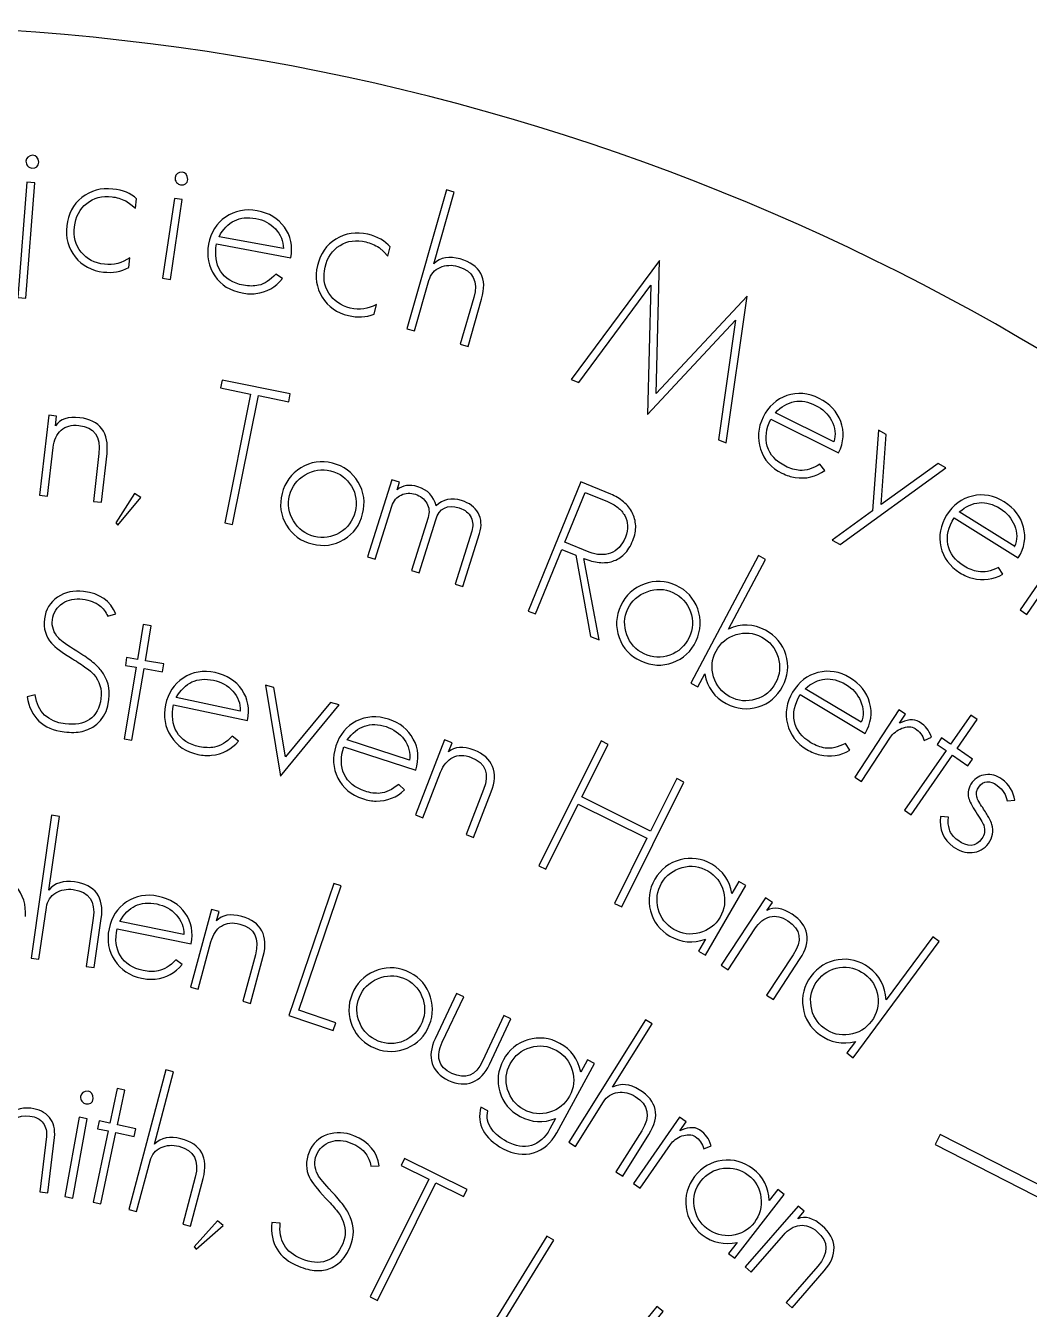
# Model space of a CAD drawing. Extents: x 17 to 567, y 64 to 412.
# Drawn here: x 190.6 to 261, y 321.9 to 412 of the extents above; entities that cross this region are included whole.
import ezdxf

# ---------------------------------------------------------------- set-up
doc = ezdxf.new("R2010")
doc.units = 0
doc.layers.add('Names', color=7, linetype='CONTINUOUS')

msp = doc.modelspace()

# ---------------------------------------------------------------- linework, layer by layer
at = {"layer": 'Names', "color": 7}
for points in [[(191.49386, 402.421177), (191.49393, 402.421087)], [(190.586944, 392.877802), (191.216224, 400.973166), (190.656715, 401.01671), (190.027422, 392.921357), (190.586944, 392.877802)], [(201.949242, 401.213642), (201.949372, 401.213571)], [(197.586778, 399.703211), (197.944605, 399.456089), (198.272408, 399.18504), (198.347285, 399.851962)], [(200.735463, 394.195345), (201.559716, 399.79009), (201.004099, 399.872073), (200.179847, 394.277331), (200.735463, 394.195345)], [(219.191834, 395.292639), (220.636581, 400.319728), (220.09722, 400.474696), (217.298431, 390.736198), (217.837794, 390.58123), (218.855262, 394.121524)], [(208.649203, 396.355423), (204.138536, 397.191408)], [(203.960696, 396.681672), (209.171077, 395.715549)], [(208.649203, 396.355423), (208.649203, 396.355423)], [(215.358881, 396.424164), (215.684456, 396.135849), (215.977323, 395.827374), (216.131831, 396.480439)], [(197.804402, 395.021173), (197.882482, 395.715089)], [(239.710553, 382.723325), (241.180592, 393.013681), (234.785337, 386.195062), (235.018964, 395.527519), (228.841627, 387.183949), (229.360817, 386.970792), (234.423746, 393.788784), (234.182291, 384.72557), (240.372338, 391.332545), (239.178219, 382.941737), (239.710553, 382.723325)], [(197.804433, 395.021173), (197.804402, 395.021173)], [(208.579283, 394.251465), (208.123717, 394.572614)], [(221.999954, 392.918205), (221.058212, 389.641368), (221.597993, 389.486219)], [(221.597993, 389.486219), (222.55495, 392.816069)], [(215.012518, 391.749932), (215.012648, 391.749892)], [(215.012648, 391.749892), (215.173312, 392.429405)], [(209.023757, 385.612265), (209.134899, 386.162378), (204.343135, 387.129314), (204.232222, 386.579195), (206.352837, 386.151267), (204.529978, 377.117884), (205.080119, 377.00697), (206.902959, 386.040353), (209.023757, 385.612265)], [(192.665525, 383.925945), (192.742405, 384.6061), (192.184754, 384.669061), (191.549878, 379.049675), (192.107524, 378.986711), (192.493389, 382.402026)], [(247.265407, 382.799215), (243.155811, 384.837853)], [(242.845254, 384.395864), (247.592221, 382.04094)], [(255.121684, 380.976491), (254.583686, 381.2773), (250.58891, 378.396717), (250.926465, 383.322108), (250.400888, 383.615977), (249.974343, 377.971465), (247.145291, 375.913695), (247.694955, 375.606361), (255.121684, 380.976491)], [(247.265388, 382.799215), (247.265407, 382.799215)], [(195.711987, 381.98331), (195.33226, 378.622379), (195.890298, 378.559325)], [(195.890298, 378.559325), (196.276172, 381.974663)], [(246.622449, 380.794779), (246.272183, 381.228369)], [(216.618939, 379.432809), (216.787363, 379.968184), (216.252004, 380.136606), (214.555742, 374.741849), (215.091109, 374.573427), (216.261685, 378.296286)], [(231.606959, 379.130207), (229.515204, 379.984491), (225.818731, 370.933562), (226.325898, 370.726338), (228.174135, 375.251788), (229.150201, 374.853192), (230.179773, 369.15237), (230.787953, 368.904238)], [(198.6541, 378.901726), (198.209055, 379.173621), (196.887513, 377.109214), (197.046128, 376.961784), (198.6541, 378.901726)], [(230.097979, 375.073136), (228.386513, 375.772121), (229.810225, 379.258088), (231.38202, 378.616162)], [(213.677875, 377.885537), (213.677875, 377.885537)], [(214.20917, 377.7518), (214.20917, 377.7518)], [(218.795781, 377.499414), (217.625205, 373.776553), (218.160992, 373.608132), (219.331568, 377.33101)], [(255.701998, 377.471915), (260.194453, 374.661498)], [(259.9438, 375.448249), (256.054668, 377.881253)], [(221.865726, 376.534197), (220.695162, 372.811336), (221.230427, 372.643025)], [(221.230427, 372.643025), (222.401003, 376.365886)], [(232.635371, 376.107283), (232.635532, 376.107133)], [(263.563645, 374.718024), (263.997756, 375.350117), (263.535146, 375.667843), (260.333597, 371.006203), (260.796191, 370.688509), (262.904783, 373.758694)], [(230.787953, 368.904238), (229.733588, 374.615168)], [(239.879434, 369.670059), (242.476297, 374.554496), (241.980401, 374.818156), (237.223766, 365.871323), (237.719661, 365.607662), (238.208109, 366.526391)], [(259.942844, 375.448249), (259.9438, 375.448249)], [(259.106653, 373.516756), (258.800733, 373.982683)], [(196.327443, 370.562962), (196.886305, 370.727509)], [(200.167725, 366.674922), (200.261118, 367.228329), (198.964756, 367.446732), (199.376566, 369.890706), (198.823162, 369.984102), (198.411352, 367.540128), (197.6552, 367.667467), (197.561903, 367.114063), (198.318055, 366.986721), (197.471623, 361.963595), (198.025049, 361.870199), (198.871459, 366.893325), (200.167725, 366.674922)], [(237.10105, 369.071689), (237.101027, 369.07168)], [(237.597267, 368.839583), (237.597318, 368.839631)], [(212.570365, 364.346606), (211.962145, 364.509784), (208.797505, 360.694946), (207.981471, 365.578094), (207.399489, 365.734191), (208.448329, 359.342165), (212.570365, 364.346606)], [(243.178403, 365.899991), (243.178544, 365.899872)], [(243.662208, 365.642779), (243.662248, 365.6427)], [(191.247519, 365.045018), (190.666796, 364.924523)], [(196.410749, 364.728986), (196.410749, 364.728915)], [(205.623803, 363.914402), (201.136055, 364.865666)], [(244.89914, 365.066521), (249.445842, 362.34473)], [(249.179831, 363.126421), (245.24372, 365.482674)], [(200.945098, 364.360251), (206.129122, 363.261388)], [(205.623803, 363.914402), (205.623803, 363.914402)], [(251.876173, 363.063045), (252.295841, 363.70481), (251.826144, 364.011955), (248.731131, 359.278933), (249.200822, 358.971779), (251.239243, 362.089011)], [(249.179873, 363.126421), (249.179831, 363.126421)], [(256.669388, 360.072192), (256.989103, 360.533442), (255.90861, 361.282336), (257.320471, 363.319306), (256.859219, 363.639024), (255.44736, 361.602023), (254.817135, 362.038849), (254.497451, 361.577599), (255.127673, 361.140773), (252.225869, 356.954178), (252.687122, 356.634463), (255.588922, 360.821086), (256.669388, 360.072192)], [(205.500018, 361.813077), (205.052823, 362.145786)], [(253.603458, 361.851578), (254.110394, 362.076396)], [(212.889736, 361.41299), (217.927214, 359.768481)], [(217.494333, 360.471621), (213.133401, 361.895424)], [(220.233819, 361.058068), (220.481271, 361.696248), (219.958017, 361.899135), (217.913582, 356.626485), (218.436836, 356.423598), (219.679396, 359.6282)], [(232.384744, 350.178664), (236.7409, 358.931216), (236.238488, 359.181281), (234.402063, 355.491486), (229.584335, 357.889274), (231.420752, 361.579061), (230.930289, 361.823169), (226.574133, 353.070603), (227.064593, 352.826503), (229.33428, 357.38685), (234.152008, 354.989043), (231.882304, 350.428718), (232.384744, 350.178664)], [(248.380704, 361.178881), (248.065694, 361.63872)], [(217.494333, 360.471621), (217.494333, 360.471621)], [(217.14758, 358.395228), (216.738361, 358.773685)], [(222.685353, 358.403621), (221.462583, 355.250092), (221.986218, 355.047403)], [(221.986218, 355.047403), (223.228766, 358.251974)], [(259.409091, 357.616915), (259.950946, 357.660459)], [(192.202082, 351.35389), (192.949678, 356.530766), (192.394219, 356.610849), (190.945982, 346.58219), (191.501435, 346.502107), (192.027906, 350.147879)], [(255.303401, 356.471906), (254.746943, 356.524159)], [(258.100779, 354.635751), (258.100929, 354.635743)], [(212.149188, 341.506689), (212.330171, 342.03793), (209.725023, 342.925377), (212.696665, 351.648584), (212.178104, 351.825221), (209.025487, 342.570816), (212.149188, 341.506689)], [(238.247891, 346.794207), (241.092002, 351.682106), (240.606577, 351.964574), (240.110803, 351.112526)], [(242.568702, 349.926916), (242.945006, 350.498687), (242.476206, 350.807215), (239.367342, 346.08328), (239.836119, 345.774755), (241.725619, 348.645847)], [(195.30704, 349.38344), (194.819733, 346.008974), (195.375601, 345.928662)], [(203.961898, 349.19865), (204.13923, 349.859775), (203.597185, 350.005145), (202.132009, 344.543118), (202.674053, 344.397739), (203.564552, 347.717429)], [(239.275691, 349.459598), (239.275691, 349.459598)], [(195.375601, 345.928662), (195.870788, 349.357744)], [(196.97969, 348.649301), (202.170219, 347.58144)], [(201.660929, 348.231373), (197.167472, 349.155317)], [(201.660929, 348.231373), (201.660929, 348.231373)], [(238.251515, 347.917121), (237.762474, 347.076646), (238.247891, 346.794207)], [(248.617207, 339.59907), (254.649786, 347.740303), (254.198874, 348.074412), (250.921859, 343.651927)], [(206.684787, 346.823755), (205.808473, 343.55694), (206.350878, 343.411412)], [(206.350878, 343.411412), (207.241388, 346.731102)], [(244.406397, 346.81607), (242.546999, 343.990716), (243.016145, 343.681959)], [(201.549945, 346.129156), (201.100727, 346.459135)], [(243.016145, 343.681959), (244.905617, 346.553051)], [(219.796972, 340.679924), (221.300667, 343.87665), (220.792842, 344.115531), (219.289147, 340.9188)], [(223.105339, 339.123734), (224.609067, 342.320488), (224.113702, 342.553496), (222.609994, 339.356742)], [(231.742999, 337.532331), (234.518042, 341.966067), (234.042325, 342.263823), (228.666489, 333.674751), (229.142186, 333.376998), (231.096501, 336.499446)], [(218.374753, 342.086627), (218.373952, 342.08659)], [(218.88262, 341.883373), (218.88242, 341.882561)], [(249.900336, 342.158935), (249.900336, 342.158935)], [(248.769609, 340.747364), (248.166295, 339.933173), (248.617207, 339.59907)], [(199.60772, 333.542479), (200.949752, 338.597948), (200.407329, 338.741955), (197.807546, 328.948429), (198.34998, 328.804422), (199.295091, 332.364695)], [(223.1053, 339.123785), (223.105339, 339.123734)], [(227.830377, 334.328321), (230.475883, 339.18661), (229.982641, 339.455193), (229.511211, 338.589459)], [(198.187733, 334.072628), (198.30367, 334.621742), (197.017327, 334.893099), (197.528869, 337.318152), (196.97976, 337.434081), (196.468207, 335.009027), (195.717922, 335.167407), (195.601994, 334.618276), (196.352279, 334.460113), (195.300905, 329.475886), (195.850016, 329.359946), (196.901412, 334.344185), (198.187733, 334.072628)], [(228.723156, 336.913409), (228.723275, 336.913499)], [(195.314398, 336.727427), (195.31444, 336.727498)], [(222.994426, 335.870045), (222.501553, 336.13843)], [(193.868003, 329.75346), (194.877704, 335.317739), (194.32509, 335.417922), (193.31539, 329.853651), (193.868003, 329.75346)], [(227.743216, 335.342526), (227.343727, 334.608918)], [(236.455359, 334.473039), (236.891917, 335.103462), (236.430524, 335.422968), (233.210978, 330.773749), (233.672369, 330.454246), (235.792806, 333.516261)], [(192.031837, 334.073621), (191.572459, 330.198202), (192.129667, 330.132004)], [(227.830377, 334.328211), (227.830377, 334.328321)], [(233.787405, 334.475551), (231.978539, 331.585502), (232.454594, 331.287605)], [(232.454594, 331.287605), (234.292752, 334.224413)], [(264.670656, 329.132274), (254.726234, 334.216635), (254.36296, 333.500747), (264.27235, 328.434302)], [(192.129667, 330.132004), (192.589065, 334.007454)], [(238.149869, 333.216154), (238.662583, 333.427459)], [(221.280268, 329.8631), (221.529893, 330.365746), (217.151732, 332.540034), (216.902109, 332.037391), (218.839666, 331.075157), (214.74071, 322.821483), (215.243356, 322.571858), (219.342321, 330.825534), (221.280268, 329.8631)], [(214.780853, 331.993596), (215.363287, 332.004997)], [(202.463637, 331.225694), (201.588855, 327.930358), (202.131687, 327.786272)], [(202.131687, 327.786272), (203.020617, 331.134932)], [(240.322247, 325.533772), (243.770929, 330.015636), (243.325833, 330.358126), (242.724661, 329.57687)], [(244.723531, 328.309216), (245.17273, 328.825691), (244.749269, 329.193968), (241.03812, 324.926872), (241.461572, 324.558576), (243.717115, 327.152014)], [(204.428635, 327.82635), (204.033219, 328.166439), (202.39622, 326.342028), (202.529045, 326.170863), (204.428635, 327.82635)], [(208.43389, 327.996375), (207.841887, 328.032011)], [(241.684037, 328.044954), (241.684037, 328.044954)], [(223.507263, 320.1251), (227.61115, 326.796129), (227.132783, 327.090419), (223.043338, 320.442864)], [(213.334414, 326.339891), (213.332672, 326.340998)], [(240.470131, 326.646927), (239.877132, 325.876262), (240.322247, 325.533772)], [(246.129847, 324.981057), (243.910223, 322.428922), (244.334055, 322.060356)], [(244.334055, 322.060356), (246.589587, 324.653793)], [(231.982035, 317.741166), (235.285974, 321.796146), (234.8509, 322.150638), (228.450459, 314.295288), (228.885533, 313.940807), (231.212328, 316.796502)]]:
    msp.add_lwpolyline(points, dxfattribs=at)
for points in [[(292.236596, 365.707947), (263.056395, 394.333259), (223.082028, 411.993218), (178.98388, 411.993218)], [(191.078183, 402.906921), (190.773674, 402.875389), (190.61189, 402.736899), (190.592758, 402.491126)], [(191.49393, 402.421087), (191.44418, 402.727267), (191.305648, 402.889204), (191.078183, 402.906921)], [(190.592758, 402.491126), (190.591629, 402.353966), (190.628397, 402.241343), (190.703903, 402.153052)], [(190.703903, 402.153052), (190.806606, 402.062659), (190.908161, 402.013609), (191.008054, 402.005851)], [(191.008054, 402.005851), (191.308592, 401.982511), (191.470506, 402.120868), (191.49386, 402.421177)], [(201.567954, 401.726806), (201.262022, 401.715405), (201.091086, 401.589195), (201.055151, 401.345318)], [(201.949372, 401.213571), (201.920845, 401.522458), (201.793723, 401.693532), (201.567954, 401.726806)], [(201.055151, 401.345318), (201.043749, 401.208615), (201.073382, 401.093661), (201.142738, 401.000395)], [(201.142738, 401.000395), (201.239038, 400.903194), (201.336958, 400.847258), (201.436089, 400.832656)], [(201.436089, 400.832656), (201.734285, 400.788609), (201.905351, 400.915739), (201.949242, 401.213642)], [(194.51274, 399.938471), (193.897123, 399.447238), (193.542432, 398.78429), (193.448635, 397.949632)], [(196.687742, 400.534649), (195.853329, 400.628445), (195.128329, 400.429662), (194.51274, 399.938471)], [(194.852307, 399.52816), (195.336722, 399.914697), (195.928147, 400.068714), (196.62663, 399.990234)], [(196.62663, 399.990234), (196.935316, 399.955599), (197.255339, 399.859921), (197.586778, 399.703211)], [(198.347285, 399.851962), (197.957649, 400.226536), (197.404474, 400.454089), (196.687742, 400.534649)], [(193.993112, 397.888449), (194.07159, 398.586901), (194.358014, 399.133489), (194.852307, 399.52816)], [(206.814708, 399.00737), (205.98007, 399.162098), (205.238231, 399.016372), (204.589177, 398.570295)], [(208.719064, 397.86056), (208.27536, 398.472045), (207.640583, 398.854303), (206.814708, 399.00737)], [(204.589177, 398.570295), (203.950838, 398.131566), (203.55431, 397.494746), (203.399573, 396.659845)], [(204.138536, 397.191408), (204.707278, 398.255854), (205.566044, 398.681637), (206.714889, 398.468709)], [(206.714889, 398.468709), (207.262448, 398.367157), (207.718852, 398.12483), (208.084146, 397.741498)], [(193.448635, 397.949632), (193.354839, 397.115228), (193.553613, 396.390227), (194.044801, 395.77461)], [(194.468696, 396.112805), (194.074172, 396.607239), (193.915662, 397.199096), (193.993112, 397.888449)], [(208.084146, 397.741498), (208.465835, 397.345775), (208.654179, 396.883743), (208.649203, 396.355423)], [(209.171077, 395.715549), (209.322379, 396.532385), (209.171642, 397.247384), (208.719064, 397.86056)], [(214.566302, 397.357586), (213.749221, 397.550894), (213.005568, 397.440672), (212.335435, 397.027039)], [(216.131831, 396.480439), (215.790032, 396.899127), (215.268192, 397.191495), (214.566302, 397.357586)], [(203.399573, 396.659845), (203.246668, 395.834241), (203.392574, 395.096918), (203.839163, 394.447866)], [(204.234466, 394.778786), (203.912247, 395.293534), (203.820974, 395.92784), (203.960696, 396.681672)], [(212.335435, 397.027039), (211.665281, 396.613326), (211.233492, 395.997808), (211.040102, 395.180442)], [(211.57324, 395.054314), (211.735043, 395.738274), (212.085061, 396.246494), (212.6232, 396.578912)], [(212.6232, 396.578912), (213.15054, 396.904461), (213.756206, 396.986308), (214.440197, 396.824471)], [(214.440197, 396.824471), (214.742463, 396.753001), (215.048685, 396.619532), (215.358881, 396.424164)], [(194.044801, 395.77461), (194.536015, 395.159013), (195.198831, 394.804338), (196.033235, 394.710576)], [(196.094497, 395.25498), (195.405163, 395.332356), (194.863218, 395.618391), (194.468696, 396.112805)], [(197.882482, 395.715089), (197.343821, 395.334922), (196.747833, 395.181565), (196.094497, 395.25498)], [(221.041505, 395.630214), (220.286972, 395.847022), (219.670424, 395.734509), (219.191834, 395.292639)], [(222.55495, 392.816069), (222.976011, 394.281175), (222.471463, 395.219222), (221.041505, 395.630214)], [(196.033235, 394.710576), (196.668322, 394.6391), (197.258714, 394.742707), (197.804433, 395.021173)], [(203.839163, 394.447866), (204.276229, 393.800505), (204.912059, 393.399464), (205.746697, 393.244778)], [(205.846522, 393.783882), (205.110501, 393.920351), (204.573161, 394.251931), (204.234466, 394.778786)], [(208.123717, 394.572614), (207.72707, 394.135556), (207.320797, 393.871989), (206.904903, 393.781907)], [(211.040102, 395.180442), (210.846797, 394.363338), (210.957019, 393.619708), (211.370649, 392.949554)], [(211.832032, 393.234395), (211.499772, 393.772616), (211.413505, 394.379267), (211.57324, 395.054314)], [(218.855262, 394.121524), (218.981229, 394.560081), (219.244528, 394.864299), (219.644959, 395.034155)], [(219.644959, 395.034155), (220.036257, 395.206691), (220.451341, 395.229743), (220.89018, 395.103725)], [(220.89018, 395.103725), (221.960353, 394.796162), (222.33027, 394.067637), (221.999954, 392.918205)], [(206.904903, 393.781907), (206.576495, 393.713036), (206.223718, 393.713434), (205.846522, 393.783882)], [(206.714228, 393.204838), (207.484452, 393.303435), (208.10614, 393.652352), (208.579283, 394.251465)], [(205.746697, 393.244778), (206.096757, 393.179912), (206.419275, 393.166498), (206.714228, 393.204838)], [(211.370649, 392.949554), (211.784345, 392.27942), (212.39973, 391.847651), (213.216837, 391.654332)], [(213.342993, 392.187447), (212.667946, 392.347202), (212.164301, 392.696147), (211.832032, 393.234395)], [(213.216837, 391.654332), (213.838731, 391.507133), (214.43729, 391.539087), (215.012518, 391.749932)], [(215.173312, 392.429405), (214.592891, 392.116725), (213.982777, 392.036043), (213.342993, 392.187447)], [(246.226925, 385.852029), (245.466489, 386.229245), (244.713102, 386.292141), (243.966738, 386.040763)], [(243.966738, 386.040763), (243.2327, 385.793511), (242.677013, 385.289538), (242.299676, 384.52887)], [(243.155811, 384.837853), (243.994167, 385.705991), (244.936676, 385.880458), (245.983359, 385.361251)], [(247.744666, 384.227761), (247.48527, 384.937336), (246.979364, 385.478759), (246.226925, 385.852029)], [(194.369487, 384.491241), (193.544001, 384.584535), (192.976012, 384.396045), (192.665525, 383.925945)], [(195.907344, 383.711075), (195.580542, 384.152264), (195.067919, 384.412321), (194.369487, 384.491241)], [(242.299676, 384.52887), (241.926547, 383.776691), (241.865655, 383.027405), (242.117112, 382.281046)], [(245.983359, 385.361251), (246.482238, 385.113767), (246.854884, 384.755692), (247.101301, 384.287031)], [(192.493389, 382.402026), (192.553852, 382.937125), (192.742126, 383.342986), (193.058206, 383.619581)], [(193.058206, 383.619581), (193.365179, 383.897237), (193.781773, 384.006327), (194.30801, 383.946877)], [(194.30801, 383.946877), (195.378214, 383.825911), (195.8462, 383.171432), (195.711987, 381.98331)], [(196.276172, 381.974663), (196.357155, 382.691064), (196.234126, 383.269885), (195.907344, 383.711075)], [(242.58776, 382.490706), (242.41865, 383.074003), (242.504476, 383.709043), (242.845254, 384.395864)], [(247.101301, 384.287031), (247.360093, 383.801956), (247.414799, 383.30601), (247.265388, 382.799215)], [(247.592221, 382.04094), (247.961407, 382.78516), (248.012159, 383.514084), (247.744666, 384.227761)], [(242.117112, 382.281046), (242.360267, 381.538765), (242.862052, 380.979025), (243.622497, 380.601801)], [(243.865936, 381.09258), (243.195359, 381.42523), (242.769286, 381.891278), (242.58776, 382.490706)], [(209.87987, 380.973158), (209.193099, 380.562502), (208.750586, 379.963138), (208.552302, 379.175052)], [(212.09558, 381.305489), (211.298861, 381.505864), (210.560274, 381.395182), (209.87987, 380.973158)], [(210.181757, 380.487894), (210.749038, 380.834677), (211.342422, 380.930136), (211.961913, 380.774265)], [(213.893775, 379.977472), (213.483029, 380.664537), (212.883634, 381.107205), (212.09558, 381.305489)], [(244.883483, 380.801443), (244.548781, 380.82498), (244.209587, 380.922177), (243.865936, 381.09258)], [(246.272183, 381.228369), (245.771072, 380.916564), (245.308179, 380.774245), (244.883483, 380.801443)], [(209.083577, 379.041457), (209.239445, 379.661231), (209.60557, 380.143362), (210.181757, 380.487894)], [(211.961913, 380.774265), (212.608406, 380.611549), (213.096134, 380.248888), (213.42508, 379.686106)], [(243.622497, 380.601801), (243.941422, 380.44365), (244.247997, 380.342524), (244.542166, 380.29859)], [(244.542166, 380.29859), (245.30998, 380.182662), (246.003417, 380.34814), (246.622449, 380.794779)], [(208.552302, 379.175052), (208.35193, 378.37835), (208.456908, 377.636461), (208.867496, 376.949439)], [(213.42508, 379.686106), (213.756206, 379.131971), (213.840464, 378.531778), (213.677875, 377.885537)], [(214.20917, 377.7518), (214.409542, 378.548513), (214.304567, 379.290402), (213.893775, 379.977472)], [(218.07923, 379.648246), (217.495636, 379.831724), (217.008868, 379.759842), (216.618939, 379.432809)], [(216.906904, 379.069394), (217.221796, 379.219099), (217.557818, 379.237819), (217.915002, 379.125551)], [(217.915002, 379.125551), (218.263148, 379.016012), (218.526606, 378.804015), (218.70539, 378.489374)], [(219.353392, 378.314562), (219.200487, 378.98466), (218.775791, 379.429222), (218.07923, 379.648246)], [(232.510942, 378.591067), (232.246393, 378.812433), (231.945056, 378.992107), (231.606959, 379.130207)], [(259.210542, 378.588403), (258.490906, 379.038584), (257.747347, 379.175304), (256.979883, 378.998534)], [(209.353164, 377.251098), (209.015336, 377.816277), (208.925465, 378.413066), (209.083577, 379.041457)], [(216.261685, 378.296286), (216.379445, 378.670738), (216.594495, 378.928441), (216.906904, 379.069394)], [(218.70539, 378.489374), (218.880659, 378.195092), (218.910781, 377.865087), (218.795781, 377.499414)], [(219.331568, 377.33101), (219.588932, 378.149536), (220.139895, 378.42602), (220.984476, 378.160469)], [(221.148743, 378.683114), (220.443425, 378.904937), (219.844961, 378.781911), (219.353392, 378.314562)], [(222.311313, 377.815117), (222.076272, 378.223983), (221.688756, 378.513298), (221.148743, 378.683114)], [(231.38202, 378.616162), (231.652558, 378.5057), (231.89147, 378.366167), (232.098782, 378.197725)], [(232.098782, 378.197725), (232.306004, 378.029303), (232.469933, 377.83901), (232.590413, 377.627024)], [(233.120836, 377.839139), (232.978652, 378.119067), (232.775472, 378.36972), (232.510942, 378.591067)], [(256.979883, 378.998534), (256.225074, 378.824625), (255.622515, 378.377828), (255.172168, 377.657964)], [(256.054668, 377.881253), (256.974357, 378.662709), (257.929473, 378.743611), (258.919994, 378.123961)], [(260.56115, 376.82271), (260.372877, 377.554369), (259.922597, 378.142918), (259.210542, 378.588403)], [(213.677875, 377.885537), (213.517443, 377.248217), (213.154833, 376.760638), (212.589807, 376.422765)], [(212.894568, 375.95044), (213.570507, 376.354634), (214.008705, 376.955075), (214.20917, 377.7518)], [(220.984476, 378.160469), (221.393735, 378.031756), (221.668944, 377.811273), (221.810066, 377.498983)], [(221.810066, 377.498983), (221.951113, 377.186664), (221.969821, 376.865066), (221.865726, 376.534197)], [(222.401003, 376.365886), (222.573528, 376.914407), (222.543635, 377.397498), (222.311313, 377.815117)], [(232.590413, 377.627024), (232.710908, 377.415004), (232.777775, 377.180557), (232.79124, 376.923636)], [(233.359568, 376.920562), (233.341336, 377.252981), (233.262768, 377.559186), (233.120836, 377.839139)], [(255.172168, 377.657964), (254.726855, 376.946129), (254.592565, 376.206472), (254.769346, 375.439009)], [(255.258347, 375.601354), (255.147434, 376.198446), (255.295284, 376.821951), (255.701998, 377.471915)], [(258.919994, 378.123961), (259.392115, 377.828598), (259.727728, 377.435607), (259.926842, 376.944969)], [(208.867496, 376.949439), (209.271737, 376.273782), (209.872222, 375.835714), (210.668955, 375.635249)], [(210.80253, 376.166202), (210.174109, 376.324351), (209.690998, 376.685943), (209.353164, 377.251098)], [(212.589807, 376.422765), (212.035861, 376.091295), (211.440093, 376.005787), (210.80253, 376.166202)], [(232.79124, 376.923636), (232.804928, 376.666704), (232.7529, 376.394585), (232.635371, 376.107283)], [(233.162619, 375.876837), (233.310961, 376.240226), (233.376687, 376.588124), (233.359568, 376.920562)], [(259.926842, 376.944969), (260.136575, 376.436797), (260.142282, 375.93789), (259.942844, 375.448249)], [(260.194453, 374.661498), (260.635025, 375.365775), (260.757261, 376.086178), (260.56115, 376.82271)], [(210.668955, 375.635249), (211.465928, 375.434646), (212.207797, 375.539852), (212.894568, 375.95044)], [(232.635532, 376.107133), (232.400831, 375.532523), (232.054448, 375.161285), (231.596367, 374.993456)], [(232.559533, 374.925167), (232.799388, 375.162428), (233.000403, 375.47964), (233.162619, 375.876837)], [(256.392815, 374.084266), (255.758185, 374.481271), (255.38003, 374.986976), (255.258347, 375.601354)], [(229.733588, 374.615168), (230.09698, 374.466826), (230.448889, 374.374783), (230.789328, 374.339245)], [(231.596367, 374.993456), (231.138262, 374.825494), (230.63879, 374.85219), (230.097979, 375.073136)], [(231.749888, 374.427536), (232.049811, 374.522032), (232.3197, 374.687871), (232.559533, 374.925167)], [(254.769346, 375.439009), (254.938228, 374.676422), (255.382612, 374.070022), (256.102248, 373.619821)], [(230.789328, 374.339245), (231.129753, 374.303609), (231.449939, 374.332246), (231.749888, 374.427536)], [(257.376797, 373.694449), (257.046022, 373.750806), (256.718026, 373.880899), (256.392815, 374.084266)], [(258.800733, 373.982683), (258.27138, 373.721695), (257.796738, 373.625618), (257.376797, 373.694449)], [(233.957712, 372.823771), (233.205522, 372.550842), (232.657323, 372.046328), (232.31313, 371.310185)], [(236.196245, 372.729774), (235.452025, 373.077737), (234.705844, 373.109092), (233.957712, 372.823771)], [(256.102248, 373.619821), (256.404087, 373.431079), (256.699216, 373.300267), (256.987641, 373.2276)], [(256.987641, 373.2276), (257.740322, 373.036586), (258.446682, 373.133104), (259.106653, 373.516756)], [(192.810511, 371.900817), (192.279583, 371.553494), (191.972105, 371.044684), (191.888082, 370.37437)], [(194.628208, 372.307663), (193.939634, 372.393949), (193.333737, 372.258412), (192.810511, 371.900817)], [(196.886305, 370.727509), (196.521982, 371.63791), (195.769272, 372.164635), (194.628208, 372.307663)], [(232.80939, 371.078249), (233.080044, 371.657158), (233.530933, 372.061111), (234.162027, 372.290055)], [(234.162027, 372.290055), (234.784784, 372.522922), (235.385497, 372.504123), (235.964188, 372.233495)], [(235.964188, 372.233495), (236.568076, 371.951148), (236.978134, 371.502472), (237.194344, 370.887492)], [(237.70982, 371.084715), (237.436903, 371.837244), (236.932377, 372.38557), (236.196245, 372.729774)], [(192.444949, 370.304576), (192.509518, 370.820645), (192.752012, 371.213386), (193.172091, 371.48277)], [(193.172091, 371.48277), (193.562851, 371.73758), (194.025531, 371.831486), (194.560142, 371.764478)], [(194.560142, 371.764478), (195.067369, 371.700814), (195.467024, 371.549498), (195.759124, 371.310586)], [(195.759124, 371.310586), (195.994435, 371.133946), (196.183877, 370.884749), (196.327443, 370.562962)], [(232.31313, 371.310185), (231.965167, 370.565976), (231.927578, 369.81765), (232.200388, 369.065195)], [(232.734513, 369.269261), (232.509941, 369.888254), (232.535047, 370.49125), (232.80939, 371.078249)], [(237.597318, 368.839631), (237.94525, 369.583843), (237.982791, 370.332214), (237.70982, 371.084715)], [(191.888082, 370.37437), (191.804095, 369.704044), (191.972065, 369.135493), (192.391956, 368.668737)], [(192.891258, 369.020146), (192.535821, 369.414529), (192.387051, 369.842666), (192.444949, 370.304576)], [(237.194344, 370.887492), (237.414348, 370.280593), (237.383077, 369.675314), (237.10105, 369.071689)], [(233.951704, 367.929073), (233.364704, 368.203534), (232.958962, 368.650269), (232.734513, 369.269261)], [(238.995373, 368.123851), (239.304009, 368.704362), (239.773107, 369.0909), (240.402669, 369.283395)], [(242.456397, 369.587176), (241.61809, 370.032859), (240.759104, 370.060457), (239.879434, 369.670059)], [(240.402669, 369.283395), (241.01979, 369.472139), (241.618632, 369.412116), (242.199154, 369.10356)], [(243.88955, 367.879181), (243.659516, 368.632181), (243.181787, 369.201511), (242.456397, 369.587176)], [(192.391956, 368.668737), (192.64074, 368.380092), (193.128646, 368.015449), (193.855631, 367.574782)], [(194.158088, 368.116364), (193.517226, 368.509446), (193.094935, 368.810715), (192.891258, 369.020146)], [(232.200388, 369.065195), (232.469092, 368.325106), (232.975579, 367.781064), (233.719788, 367.433098)], [(237.101027, 369.07168), (236.822677, 368.476352), (236.374068, 368.066433), (235.755214, 367.841886)], [(235.964781, 367.320362), (236.705115, 367.588944), (237.249281, 368.095363), (237.597267, 368.839583)], [(242.199154, 369.10356), (242.771287, 368.79937), (243.153619, 368.332506), (243.346145, 367.70295)], [(193.855631, 367.574782), (194.240333, 367.342364), (194.554975, 367.137295), (194.799585, 366.959515)], [(195.187849, 367.414548), (194.903192, 367.638886), (194.55993, 367.872837), (194.158088, 368.116364)], [(195.86433, 366.756987), (195.697963, 366.971055), (195.472479, 367.190189), (195.187849, 367.414548)], [(233.719788, 367.433098), (234.464259, 367.085022), (235.212602, 367.04743), (235.964781, 367.320362)], [(235.755214, 367.841886), (235.148428, 367.621659), (234.547263, 367.650638), (233.951704, 367.929073)], [(238.82786, 366.321092), (238.635478, 366.950794), (238.691383, 367.551708), (238.995373, 368.123851)], [(243.346145, 367.70295), (243.53853, 367.073369), (243.482625, 366.472405), (243.178403, 365.899991)], [(243.662248, 365.6427), (244.04791, 366.36811), (244.12371, 367.1136), (243.88955, 367.879181)], [(194.799585, 366.959515), (195.044162, 366.781729), (195.222515, 366.626013), (195.33463, 366.492375)], [(195.33463, 366.492375), (195.761147, 366.006518), (195.934093, 365.441984), (195.85349, 364.798748)], [(196.410749, 364.728915), (196.507247, 365.498741), (196.32516, 366.174762), (195.86433, 366.756987)], [(203.857832, 366.612478), (203.027444, 366.788438), (202.282115, 366.66183), (201.621858, 366.23255)], [(205.732185, 365.417267), (205.3043, 366.039902), (204.67953, 366.43833), (203.857832, 366.612478)], [(238.208109, 366.526391), (238.3843, 365.574837), (238.887675, 364.878298), (239.718111, 364.436787)], [(246.146876, 366.617913), (245.395606, 366.42918), (244.801921, 365.970693), (244.365774, 365.242148)], [(248.385127, 366.25158), (247.656804, 366.687583), (246.910716, 366.809692), (246.146876, 366.617913)], [(201.621858, 366.23255), (200.972485, 365.81032), (200.559755, 365.183869), (200.383685, 364.353201)], [(201.136055, 364.865666), (201.73186, 365.915186), (202.601249, 366.31884), (203.744254, 366.076563)], [(203.744254, 366.076563), (204.289033, 365.961083), (204.73909, 365.707052), (205.094453, 365.314492)], [(239.975125, 364.920093), (239.402739, 365.224421), (239.020319, 365.69142), (238.82786, 366.321092)], [(243.178544, 365.899872), (242.870019, 365.319609), (242.40098, 364.933216), (241.771427, 364.740718)], [(241.953994, 364.209254), (242.707143, 364.43955), (243.276546, 364.917397), (243.662208, 365.642779)], [(245.24372, 365.482674), (246.147926, 366.282021), (247.101247, 366.381662), (248.103743, 365.781539)], [(248.103743, 365.781539), (248.581559, 365.495499), (248.924818, 365.109173), (249.133524, 364.622517)], [(249.770093, 364.512725), (249.567438, 365.240559), (249.105795, 365.820158), (248.385127, 366.25158)], [(190.666796, 364.924523), (190.91654, 363.467218), (191.784148, 362.645477), (193.26963, 362.459298)], [(193.339424, 363.016128), (192.116546, 363.169482), (191.419234, 363.845695), (191.247519, 365.045018)], [(194.5432, 362.493032), (195.633848, 362.751926), (196.25636, 363.497258), (196.410749, 364.728986)], [(195.85349, 364.798748), (195.768403, 364.119304), (195.499888, 363.628613), (195.048197, 363.326703)], [(205.094453, 365.314492), (205.465852, 364.90914), (205.642314, 364.442431), (205.623803, 363.914402)], [(206.129122, 363.261388), (206.301427, 364.074067), (206.16906, 364.792681), (205.732185, 365.417267)], [(241.771427, 364.740718), (241.154167, 364.551756), (240.555393, 364.611545), (239.975125, 364.920093)], [(244.365774, 365.242148), (243.934513, 364.521713), (243.814764, 363.779556), (244.006539, 363.015716)], [(244.492275, 363.187632), (244.36972, 363.78241), (244.505991, 364.408728), (244.89914, 365.066521)], [(200.383685, 364.353201), (200.209556, 363.531802), (200.337138, 362.790969), (200.766497, 362.130713)], [(201.170128, 362.45099), (200.861182, 362.973834), (200.786215, 363.610234), (200.945098, 364.360251)], [(239.718111, 364.436787), (240.443501, 364.051125), (241.188813, 363.975294), (241.953994, 364.209254)], [(249.133524, 364.622517), (249.353296, 364.118553), (249.368705, 363.619852), (249.179873, 363.126421)], [(249.445842, 362.34473), (249.872537, 363.057519), (249.980619, 363.780197), (249.770093, 364.512725)], [(195.048197, 363.326703), (194.606435, 363.032235), (194.036857, 362.928716), (193.339424, 363.016128)], [(213.762074, 363.202756), (213.071436, 362.852101), (212.594331, 362.273159), (212.3308, 361.465986)], [(213.133401, 361.895424), (213.83761, 362.875522), (214.745048, 363.184279), (215.855731, 362.82166)], [(216.025823, 363.342431), (215.218871, 363.60588), (214.464288, 363.559231), (213.762074, 363.202756)], [(217.762218, 361.954363), (217.40307, 362.61905), (216.824258, 363.081737), (216.025823, 363.342431)], [(244.006539, 363.015716), (244.190478, 362.25657), (244.646554, 361.659012), (245.374857, 361.223027)], [(245.656252, 361.693056), (245.013977, 362.077539), (244.625992, 362.575737), (244.492275, 363.187632)], [(252.58058, 363.289667), (252.325251, 363.249523), (252.090462, 363.173958), (251.876173, 363.063045)], [(253.250356, 363.162548), (253.059111, 363.287615), (252.835915, 363.330055), (252.58058, 363.289667)], [(253.782127, 362.700226), (253.66437, 362.853591), (253.487019, 363.007769), (253.250356, 363.162548)], [(193.26963, 362.459298), (193.749512, 362.399038), (194.174034, 362.410448), (194.5432, 362.493032)], [(200.766497, 362.130713), (201.186804, 361.47235), (201.812164, 361.055144), (202.64258, 360.879147)], [(202.756166, 361.415113), (202.023878, 361.570301), (201.495197, 361.915634), (201.170128, 362.45099)], [(205.052823, 362.145786), (204.645113, 361.719052), (204.232222, 361.465975), (203.814155, 361.386583)], [(215.855731, 362.82166), (216.385129, 362.648901), (216.805569, 362.348297), (217.117089, 361.920138)], [(251.239243, 362.089011), (251.319123, 362.211115), (251.4314, 362.328595), (251.575945, 362.44127)], [(251.575945, 362.44127), (251.720412, 362.554006), (251.87354, 362.642096), (252.035056, 362.7055)], [(252.035056, 362.7055), (252.196631, 362.768967), (252.360839, 362.8034), (252.527887, 362.808655)], [(252.527887, 362.808655), (252.694951, 362.813651), (252.8434, 362.77392), (252.973273, 362.689064)], [(252.973273, 362.689064), (253.126178, 362.589061), (253.25396, 362.467469), (253.356505, 362.324122)], [(253.356505, 362.324122), (253.458969, 362.180804), (253.541352, 362.023333), (253.603458, 361.851578)], [(254.110394, 362.076396), (254.009288, 362.338826), (253.89998, 362.546767), (253.782127, 362.700226)], [(203.814155, 361.386583), (203.48411, 361.32612), (203.131443, 361.335732), (202.756166, 361.415113)], [(203.608757, 360.814578), (204.381275, 360.89356), (205.0117, 361.226309), (205.500018, 361.813077)], [(212.3308, 361.465986), (212.070205, 360.667788), (212.118107, 359.917574), (212.474807, 359.215349)], [(212.910253, 359.490648), (212.658757, 360.043414), (212.651978, 360.684174), (212.889736, 361.41299)], [(217.117089, 361.920138), (217.443231, 361.477506), (217.568978, 360.994664), (217.494333, 360.471621)], [(217.927214, 359.768481), (218.185049, 360.558207), (218.130103, 361.286831), (217.762218, 361.954363)], [(222.025549, 361.171033), (221.250987, 361.471351), (220.65374, 361.433711), (220.233819, 361.058068)], [(223.314156, 360.025084), (223.110354, 360.534943), (222.680877, 360.916911), (222.025549, 361.171033)], [(245.374857, 361.223027), (245.680349, 361.04022), (245.977972, 360.915224), (246.267757, 360.848244)], [(246.647696, 361.322617), (246.315868, 361.372568), (245.985388, 361.496065), (245.656252, 361.693056)], [(246.267757, 360.848244), (247.024071, 360.672064), (247.728367, 360.782277), (248.380704, 361.178881)], [(248.065694, 361.63872), (247.541579, 361.367414), (247.068896, 361.262027), (246.647696, 361.322617)], [(202.64258, 360.879147), (202.990868, 360.805168), (203.312926, 360.783748), (203.608757, 360.814578)], [(219.679396, 359.6282), (219.874061, 360.130271), (220.159445, 360.474813), (220.535548, 360.661862)], [(220.535548, 360.661862), (220.903063, 360.852187), (221.333712, 360.851738), (221.827488, 360.659886)], [(221.827488, 360.659886), (222.831663, 360.270527), (223.117593, 359.518438), (222.685353, 358.403621)], [(214.376951, 358.291734), (213.665356, 358.524082), (213.176465, 358.923709), (212.910253, 359.490648)], [(223.228766, 358.251974), (223.489413, 358.924188), (223.517872, 359.515232), (223.314156, 360.025084)], [(257.904618, 359.454131), (257.506922, 359.406684), (257.194561, 359.228418), (256.967459, 358.919645)], [(259.049607, 359.139149), (258.681742, 359.409656), (258.300093, 359.514634), (257.904618, 359.454131)], [(212.474807, 359.215349), (212.822612, 358.515954), (213.400005, 358.03455), (214.206935, 357.771102)], [(215.160741, 357.60382), (215.937251, 357.598825), (216.599541, 357.863775), (217.14758, 358.395228)], [(216.738361, 358.773685), (216.287522, 358.392786), (215.850024, 358.185113), (215.425881, 358.150699)], [(256.967459, 358.919645), (256.70241, 358.559199), (256.617284, 358.196817), (256.71211, 357.832465)], [(257.289049, 357.900887), (257.224682, 358.152294), (257.268531, 358.381015), (257.419582, 358.587046)], [(257.419582, 358.587046), (257.760222, 359.05028), (258.195383, 359.087166), (258.725055, 358.69773)], [(258.725055, 358.69773), (259.114663, 358.411227), (259.342673, 358.050939), (259.409091, 357.616915)], [(259.950946, 357.660459), (259.85735, 358.273104), (259.557043, 358.765989), (259.049607, 359.139149)], [(214.206935, 357.771102), (214.545384, 357.660651), (214.863305, 357.604735), (215.160741, 357.60382)], [(215.425881, 358.150699), (215.09127, 358.125779), (214.741622, 358.173531), (214.376951, 358.291734)], [(256.71211, 357.832465), (256.776274, 357.581217), (256.943688, 357.254144), (257.214161, 356.851221)], [(257.699089, 357.14084), (257.482507, 357.447353), (257.345866, 357.700718), (257.289049, 357.900887)], [(257.214161, 356.851221), (257.358862, 356.63168), (257.478852, 356.444426), (257.574271, 356.289189)], [(258.134152, 356.438113), (258.029174, 356.634373), (257.884075, 356.868552), (257.699089, 357.14084)], [(254.746943, 356.524159), (254.629415, 355.624661), (254.923815, 354.915318), (255.629845, 354.396116)], [(255.366368, 355.609607), (255.281678, 355.864507), (255.260698, 356.151939), (255.303401, 356.471906)], [(257.574271, 356.289189), (257.669668, 356.134001), (257.738129, 356.007303), (257.77921, 355.909191)], [(257.77921, 355.909191), (257.881222, 355.539545), (257.837669, 355.226025), (257.648216, 354.96859)], [(258.100929, 354.635743), (258.403767, 355.047584), (258.486272, 355.491096), (258.348449, 355.966251)], [(258.348449, 355.966251), (258.310614, 356.084688), (258.239359, 356.241912), (258.134152, 356.438113)], [(255.962215, 354.848318), (255.645971, 355.080858), (255.44736, 355.334624), (255.366368, 355.609607)], [(257.648216, 354.96859), (257.215465, 354.380131), (256.653482, 354.340058), (255.962215, 354.848318)], [(255.629845, 354.396116), (256.041686, 354.093278), (256.48664, 353.95868), (256.964736, 353.992332)], [(256.964736, 353.992332), (257.429971, 354.024068), (257.808659, 354.238515), (258.100779, 354.635751)], [(236.469304, 353.484728), (235.707877, 353.283441), (235.120589, 352.827788), (234.707424, 352.117711)], [(238.695055, 353.172068), (237.984961, 353.585238), (237.243056, 353.689466), (236.469304, 353.484728)], [(236.63163, 352.946939), (237.255535, 353.111935), (237.851493, 353.029119), (238.419536, 352.698544)], [(240.110803, 351.112526), (239.948085, 352.031052), (239.476173, 352.717554), (238.695055, 353.172068)], [(234.707424, 352.117711), (234.294234, 351.407606), (234.189826, 350.665661), (234.394175, 349.891818)], [(235.180928, 351.84218), (235.511586, 352.41044), (235.995162, 352.778695), (236.63163, 352.946939)], [(238.419536, 352.698544), (238.979848, 352.372509), (239.344129, 351.89127), (239.512373, 351.254799)], [(190.550868, 349.496724), (190.618635, 350.315451), (190.394076, 351.0303), (189.876687, 351.641235)], [(193.988636, 351.93988), (193.211642, 352.052162), (192.616133, 351.856796), (192.202082, 351.35389)], [(192.686124, 351.159442), (193.050369, 351.38356), (193.458417, 351.462952), (193.910337, 351.397686)], [(193.910337, 351.397686), (195.012412, 351.238614), (195.477977, 350.567109), (195.30704, 349.38344)], [(195.870788, 349.357744), (196.088731, 350.866484), (195.4613, 351.727203), (193.988636, 351.93988)], [(234.944358, 350.047168), (234.776154, 350.683776), (234.855168, 351.282119), (235.180928, 351.84218)], [(239.512373, 351.254799), (239.680572, 350.618298), (239.601561, 350.019908), (239.275691, 349.459598)], [(192.027906, 350.147879), (192.09317, 350.599522), (192.312533, 350.936704), (192.686124, 351.159442)], [(197.644969, 350.525117), (196.998178, 350.09897), (196.589261, 349.469998), (196.418256, 348.638289)], [(197.167472, 349.155317), (197.756884, 350.208441), (198.623817, 350.617358), (199.768257, 350.38205)], [(199.878597, 350.918656), (199.047131, 351.089592), (198.302601, 350.958396), (197.644969, 350.525117)], [(199.768257, 350.38205), (200.313742, 350.269762), (200.765337, 350.018618), (201.12307, 349.628231)], [(201.760178, 349.734846), (201.328508, 350.354892), (200.701317, 350.749506), (199.878597, 350.918656)], [(201.12307, 349.628231), (201.496953, 349.225128), (201.676246, 348.759492), (201.660929, 348.231373)], [(202.170219, 347.58144), (202.337501, 348.39514), (202.200849, 349.112953), (201.760178, 349.734846)], [(205.731065, 349.503712), (204.928676, 349.718921), (204.338964, 349.61736), (203.961898, 349.19865)], [(207.135487, 348.50309), (206.878084, 348.988075), (206.409917, 349.321617), (205.731065, 349.503712)], [(234.394175, 349.891818), (234.595461, 349.130643), (235.051326, 348.543462), (235.76142, 348.130278)], [(236.036714, 348.603443), (235.476649, 348.929336), (235.112529, 349.410576), (234.944358, 350.047168)], [(239.275691, 349.459598), (238.945163, 348.891566), (238.461657, 348.52345), (237.82519, 348.355212)], [(241.725619, 348.645847), (242.021642, 349.095675), (242.373192, 349.372417), (242.780236, 349.476054)], [(244.344043, 349.660012), (243.650087, 350.116699), (243.058321, 350.205678), (242.568702, 349.926916)], [(242.780236, 349.476054), (243.179597, 349.584685), (243.600475, 349.494286), (244.042864, 349.202395)], [(245.362442, 348.26844), (245.270649, 348.809745), (244.931161, 349.273619), (244.344043, 349.660012)], [(196.418256, 348.638289), (196.249143, 347.81584), (196.381319, 347.075802), (196.81455, 346.418143)], [(197.21624, 346.741445), (196.904133, 347.262396), (196.825283, 347.898345), (196.97969, 348.649301)], [(203.564552, 347.717429), (203.703992, 348.237539), (203.950717, 348.610812), (204.304496, 348.837222)], [(204.304496, 348.837222), (204.649409, 349.066017), (205.077608, 349.111813), (205.589141, 348.974613)], [(205.589141, 348.974613), (206.62935, 348.695569), (206.994582, 347.978606), (206.684787, 346.823755)], [(207.241388, 346.731102), (207.428296, 347.427463), (207.392919, 348.018137), (207.135487, 348.50309)], [(237.82519, 348.355212), (237.201151, 348.189982), (236.604982, 348.272825), (236.036714, 348.603443)], [(244.042864, 349.202395), (244.942527, 348.610309), (245.063707, 347.814877), (244.406397, 346.81607)], [(235.76142, 348.130278), (236.550477, 347.671153), (237.380503, 347.600109), (238.251515, 347.917121)], [(244.905617, 346.553051), (245.301959, 347.155316), (245.454255, 347.727109), (245.362442, 348.26844)], [(198.808557, 345.715246), (198.075338, 345.866099), (197.544557, 346.208079), (197.21624, 346.741445)], [(196.81455, 346.418143), (197.238874, 345.762363), (197.866745, 345.348992), (198.698214, 345.178016)], [(199.66478, 345.119156), (200.43679, 345.202643), (201.065189, 345.539393), (201.549945, 346.129156)], [(201.100727, 346.459135), (200.695633, 346.029926), (200.284275, 345.774346), (199.866707, 345.692414)], [(217.265524, 345.688268), (216.503007, 345.99405), (215.756253, 345.98365), (215.025258, 345.657035)], [(247.555933, 346.469544), (246.776937, 346.353604), (246.142899, 345.965659), (245.65378, 345.305586)], [(246.093951, 344.979425), (246.485359, 345.507674), (247.006652, 345.820224), (247.657849, 345.917122)], [(249.733827, 345.912575), (249.073532, 346.401856), (248.347571, 346.587504), (247.555933, 346.469544)], [(247.657849, 345.917122), (248.296148, 346.012016), (248.879425, 345.863968), (249.407683, 345.472416)], [(250.921859, 343.651927), (250.855892, 344.620985), (250.459948, 345.374539), (249.733827, 345.912575)], [(198.698214, 345.178016), (199.04695, 345.106343), (199.369149, 345.086723), (199.66478, 345.119156)], [(199.866707, 345.692414), (199.537021, 345.629848), (199.184288, 345.637457), (198.808557, 345.715246)], [(215.025258, 345.657035), (214.289485, 345.342484), (213.770357, 344.808119), (213.467877, 344.05388)], [(213.97698, 343.850135), (214.214874, 344.443301), (214.64246, 344.871819), (215.259762, 345.135708)], [(215.259762, 345.135708), (215.868512, 345.40302), (216.469335, 345.417806), (217.062239, 345.179952)], [(217.062239, 345.179952), (217.68098, 344.931791), (218.115484, 344.506756), (218.36575, 343.904832)], [(218.868732, 344.130427), (218.55415, 344.866499), (218.019765, 345.38576), (217.265524, 345.688268)], [(245.65378, 345.305586), (245.164672, 344.645491), (244.979012, 343.919531), (245.09682, 343.127694)], [(245.660446, 343.221558), (245.56365, 343.872843), (245.708097, 344.458792), (246.093951, 344.979425)], [(249.407683, 345.472416), (249.928315, 345.086635), (250.237072, 344.568153), (250.33395, 343.916979)], [(213.467877, 344.05388), (213.162066, 343.29136), (213.166379, 342.542106), (213.481564, 341.806084)], [(218.88242, 341.882561), (219.188202, 342.645083), (219.18385, 343.394366), (218.868732, 344.130427)], [(214.003199, 342.039789), (213.744454, 342.645266), (213.735686, 343.248722), (213.97698, 343.850135)], [(218.36575, 343.904832), (218.619301, 343.311195), (218.622064, 342.705117), (218.374753, 342.086627)], [(245.09682, 343.127694), (245.21276, 342.34908), (245.600725, 341.715144), (246.261021, 341.225863)], [(246.586945, 341.665693), (246.066081, 342.051646), (245.757257, 342.570274), (245.660446, 343.221558)], [(250.33395, 343.916979), (250.430747, 343.265805), (250.2863, 342.679796), (249.900336, 342.158935)], [(213.481564, 341.806084), (213.791261, 341.082176), (214.327359, 340.56732), (215.089878, 340.261507)], [(215.293425, 340.769781), (214.692013, 341.010977), (214.261931, 341.434318), (214.003199, 342.039789)], [(218.373952, 342.08659), (218.129318, 341.476626), (217.704337, 341.042264), (217.098987, 340.783469)], [(217.337663, 340.275223), (218.061811, 340.584818), (218.576807, 341.120857), (218.88262, 341.883373)], [(248.336681, 341.221596), (247.698198, 341.1264), (247.114941, 341.274349), (246.586945, 341.665693)], [(249.900336, 342.158935), (249.509054, 341.630906), (248.987855, 341.318475), (248.336681, 341.221596)], [(217.098987, 340.783469), (216.505513, 340.529551), (215.903658, 340.524948), (215.293425, 340.769781)], [(219.289147, 340.9188), (218.989969, 340.282778), (218.92201, 339.709475), (219.085346, 339.198881)], [(219.588842, 339.400766), (219.498449, 339.766261), (219.568324, 340.192637), (219.796972, 340.679924)], [(225.803965, 340.857496), (225.048547, 340.634757), (224.474399, 340.162628), (224.081518, 339.44109)], [(228.037667, 340.608042), (227.31616, 341.00091), (226.571601, 341.084078), (225.803965, 340.857496)], [(225.981379, 340.324451), (226.600379, 340.507026), (227.198439, 340.441071), (227.775601, 340.12682)], [(229.511211, 338.589459), (229.322478, 339.502981), (228.831354, 340.175839), (228.037667, 340.608042)], [(246.261021, 341.225863), (247.009073, 340.671573), (247.845258, 340.512073), (248.769609, 340.747364)], [(215.089878, 340.261507), (215.852646, 339.955607), (216.601912, 339.959919), (217.337663, 340.275223)], [(224.56258, 339.179052), (224.876992, 339.756442), (225.349932, 340.138252), (225.981379, 340.324451)], [(227.775601, 340.12682), (228.34493, 339.816784), (228.722705, 339.346043), (228.908926, 338.714588)], [(219.085346, 339.198881), (219.248753, 338.688302), (219.631765, 338.291176), (220.234761, 338.007525)], [(220.467998, 338.503263), (219.98071, 338.732475), (219.687654, 339.031651), (219.588842, 339.400766)], [(222.609994, 339.356742), (222.132119, 338.340835), (221.41811, 338.056347), (220.467998, 338.503263)], [(221.916447, 337.882459), (222.413757, 338.082382), (222.81003, 338.496094), (223.1053, 339.123785)], [(224.081518, 339.44109), (223.688625, 338.719583), (223.605282, 337.974963), (223.831483, 337.207211)], [(224.377038, 337.378051), (224.190811, 338.009628), (224.252663, 338.609951), (224.56258, 339.179052)], [(228.908926, 338.714588), (229.095156, 338.083133), (229.033301, 337.482739), (228.723156, 336.913409)], [(220.234761, 338.007525), (220.846086, 337.719972), (221.406638, 337.678279), (221.916447, 337.882459)], [(233.614028, 337.34679), (232.948551, 337.763307), (232.324885, 337.825179), (231.742999, 337.532331)], [(194.425102, 336.888876), (194.409071, 336.752627), (194.434104, 336.636766), (194.501279, 336.541229)], [(194.9503, 337.253106), (194.644185, 337.252855), (194.469128, 337.131471), (194.425102, 336.888876)], [(195.31444, 336.727498), (195.296209, 337.037144), (195.174768, 337.212345), (194.9503, 337.253106)], [(223.831483, 337.207211), (224.05445, 336.452069), (224.526562, 335.878035), (225.248081, 335.485161)], [(225.509884, 335.965851), (224.940786, 336.275748), (224.56317, 336.746469), (224.377038, 337.378051)], [(228.723275, 336.913499), (228.408975, 336.336341), (227.936103, 335.954669), (227.304648, 335.768439)], [(231.096501, 336.499446), (231.338597, 336.886251), (231.675511, 337.106065), (232.107252, 337.15892)], [(232.107252, 337.15892), (232.530963, 337.216877), (232.936316, 337.124686), (233.323373, 336.882345)], [(233.323373, 336.882345), (234.267234, 336.291583), (234.421923, 335.489336), (233.787405, 334.475551)], [(234.292752, 334.224413), (235.101508, 335.516604), (234.875276, 336.557386), (233.614028, 337.34679)], [(190.92856, 336.052027), (190.194322, 336.13902), (189.629076, 335.907332), (189.232771, 335.356739)], [(192.232001, 335.41484), (191.925191, 335.772986), (191.490707, 335.985381), (190.92856, 336.052027)], [(194.501279, 336.541229), (194.594376, 336.440817), (194.690244, 336.381705), (194.788883, 336.363677)], [(194.788883, 336.363677), (195.085445, 336.309823), (195.260635, 336.431046), (195.314398, 336.727427)], [(222.501553, 336.13843), (222.185422, 334.92817), (222.704894, 333.954117), (224.059795, 333.216315)], [(223.274241, 334.579524), (222.962185, 334.999076), (222.868911, 335.429262), (222.994426, 335.870045)], [(227.304648, 335.768439), (226.685546, 335.585644), (226.087277, 335.651591), (225.509884, 335.965851)], [(189.393875, 334.386352), (189.494978, 335.238417), (189.984961, 335.612331), (190.864165, 335.508126)], [(190.864165, 335.508126), (191.2902, 335.457673), (191.601511, 335.292006), (191.79816, 335.011316)], [(191.79816, 335.011316), (191.99466, 334.730612), (192.072661, 334.418051), (192.031837, 334.073621)], [(192.589065, 334.007454), (192.656835, 334.578446), (192.537715, 335.047573), (192.232001, 335.41484)], [(225.248081, 335.485161), (226.049846, 335.048575), (226.881566, 335.001068), (227.743216, 335.342526)], [(201.450143, 333.917651), (200.691369, 334.119166), (200.077242, 333.994131), (199.60772, 333.542479)], [(211.736644, 334.204152), (211.133309, 334.007883), (210.703389, 333.597301), (210.446849, 332.972345)], [(213.597473, 334.121069), (212.955477, 334.384565), (212.335206, 334.412254), (211.736644, 334.204152)], [(215.363287, 332.004997), (215.249859, 332.97902), (214.661329, 333.684372), (213.597473, 334.121069)], [(224.32818, 333.709199), (223.871152, 333.958063), (223.519833, 334.248179), (223.274241, 334.579524)], [(227.343727, 334.608918), (227.007603, 333.991636), (226.573311, 333.604492), (226.040857, 333.447449)], [(226.194304, 332.927119), (226.887721, 333.131597), (227.43309, 333.598624), (227.830377, 334.328211)], [(236.138728, 333.859471), (236.286159, 333.968333), (236.441556, 334.052319), (236.604703, 334.111408)], [(237.165546, 334.680941), (236.909235, 334.647407), (236.672509, 334.578246), (236.455359, 334.473039)], [(236.604703, 334.111408), (236.767878, 334.170469), (236.93297, 334.200599), (237.100099, 334.201302)], [(237.100099, 334.201302), (237.267149, 334.202148), (237.414559, 334.158356), (237.542152, 334.070077)], [(237.831695, 334.536023), (237.643862, 334.666105), (237.421835, 334.714494), (237.165546, 334.680941)], [(237.542152, 334.070077), (237.692322, 333.96601), (237.816861, 333.841045), (237.915543, 333.695094)], [(238.350995, 334.059787), (238.23735, 334.216335), (238.064153, 334.375038), (237.831695, 334.536023)], [(199.295091, 332.364695), (199.412163, 332.805755), (199.669138, 333.11526), (200.066029, 333.293243)], [(200.066029, 333.293243), (200.453746, 333.473538), (200.86826, 333.50526), (201.309588, 333.38814)], [(201.309588, 333.38814), (202.385809, 333.102438), (202.770492, 332.381643), (202.463637, 331.225694)], [(203.020617, 331.134932), (203.411737, 332.608324), (202.888252, 333.535881), (201.450143, 333.917651)], [(210.966047, 332.760269), (211.16345, 333.241421), (211.500252, 333.557022), (211.976216, 333.707077)], [(211.976216, 333.707077), (212.420042, 333.850852), (212.891172, 333.82027), (213.389591, 333.615784)], [(213.389591, 333.615784), (213.862505, 333.421575), (214.208648, 333.171038), (214.42798, 332.863873)], [(224.059795, 333.216315), (224.789359, 332.819028), (225.500867, 332.722629), (226.194304, 332.927119)], [(226.040857, 333.447449), (225.516344, 333.285877), (224.945459, 333.373072), (224.32818, 333.709199)], [(235.792806, 333.516261), (235.875889, 333.636304), (235.991115, 333.75068), (236.138728, 333.859471)], [(237.915543, 333.695094), (238.014341, 333.549264), (238.092401, 333.389512), (238.149869, 333.216154)], [(238.662583, 333.427459), (238.568588, 333.69246), (238.464722, 333.903247), (238.350995, 334.059787)], [(210.446849, 332.972345), (210.190334, 332.347378), (210.203618, 331.754692), (210.486786, 331.194308)], [(211.060541, 331.403813), (210.820708, 331.877458), (210.789195, 332.329618), (210.966047, 332.760269)], [(214.42798, 332.863873), (214.608958, 332.63183), (214.726486, 332.341742), (214.780853, 331.993596)], [(239.418233, 332.397399), (238.637247, 332.295616), (237.996284, 331.919222), (237.495272, 331.268135)], [(241.585338, 331.801281), (240.934232, 332.302282), (240.211856, 332.500994), (239.418233, 332.397399)], [(212.04667, 330.199966), (211.531033, 330.747074), (211.202338, 331.148346), (211.060541, 331.403813)], [(237.929457, 330.934023), (238.330393, 331.455096), (238.857274, 331.758146), (239.51009, 331.843205)], [(239.51009, 331.843205), (240.150012, 331.926489), (240.730416, 331.767925), (241.251246, 331.367099)], [(241.251246, 331.367099), (241.765009, 330.971754), (242.064407, 330.447678), (242.149463, 329.794864)], [(242.724661, 329.57687), (242.681314, 330.508681), (242.301547, 331.250157), (241.585338, 331.801281)], [(210.486786, 331.194308), (210.651336, 330.850587), (211.026818, 330.37095), (211.613126, 329.755379)], [(237.495272, 331.268135), (236.994271, 330.617031), (236.795358, 329.894636), (236.898553, 329.100945)], [(237.464148, 329.184308), (237.379264, 329.837246), (237.534221, 330.420492), (237.929457, 330.934023)], [(211.613126, 329.755379), (211.923593, 329.4304), (212.173611, 329.150102), (212.363143, 328.914512)], [(212.856834, 329.253099), (212.640714, 329.544116), (212.37076, 329.859739), (212.04667, 330.199966)], [(242.149463, 329.794864), (242.234551, 329.142045), (242.079391, 328.558751), (241.684037, 328.044954)], [(212.363143, 328.914512), (212.552568, 328.678901), (212.684061, 328.48195), (212.757295, 328.323609)], [(213.337668, 328.4414), (213.23315, 328.691497), (213.07285, 328.962052), (212.856834, 329.253099)], [(236.898553, 329.100945), (237.000567, 328.320217), (237.37697, 327.679332), (238.028074, 327.178331)], [(238.361906, 327.612175), (237.848371, 328.007328), (237.549117, 328.531381), (237.464148, 329.184308)], [(207.841887, 328.032011), (207.701535, 326.560149), (208.323801, 325.539975), (209.708773, 324.971486)], [(209.921881, 325.490685), (208.781737, 325.958663), (208.285732, 326.793897), (208.43389, 327.996375)], [(212.757295, 328.323609), (213.041766, 327.743075), (213.060935, 327.152954), (212.814854, 326.55324)], [(213.332672, 326.340998), (213.627284, 327.05874), (213.628424, 327.758893), (213.337668, 328.4414)], [(241.684037, 328.044954), (241.283267, 327.524124), (240.756471, 327.221184), (240.103663, 327.136128)], [(243.717115, 327.152014), (244.070502, 327.558327), (244.455809, 327.785733), (244.873052, 327.834159)], [(246.447409, 327.807884), (245.820571, 328.35305), (245.245935, 328.520151), (244.723531, 328.309216)], [(244.873052, 327.834159), (245.283344, 327.888716), (245.688296, 327.741966), (246.087903, 327.394519)], [(247.271111, 326.292916), (247.252879, 326.841637), (246.977744, 327.346643), (246.447409, 327.807884)], [(238.028074, 327.178331), (238.751584, 326.621592), (239.565615, 326.444452), (240.470131, 326.646927)], [(240.103663, 327.136128), (239.46356, 327.052644), (238.882967, 327.211205), (238.361906, 327.612175)], [(246.087903, 327.394519), (246.900533, 326.68775), (246.914549, 325.883239), (246.129847, 324.981057)], [(210.946766, 324.670669), (212.067151, 324.635033), (212.863035, 325.191511), (213.334414, 326.339891)], [(212.814854, 326.55324), (212.554828, 325.919753), (212.167332, 325.516423), (211.652386, 325.343255)], [(246.589587, 324.653793), (247.06271, 325.197789), (247.289901, 325.744165), (247.271111, 326.292916)], [(211.652386, 325.343255), (211.148941, 325.174604), (210.572096, 325.223894), (209.921881, 325.490685)], [(209.708773, 324.971486), (210.156171, 324.787769), (210.568831, 324.687557), (210.946766, 324.670669)]]:
    msp.add_open_spline(points, degree=3, dxfattribs=at)

doc.saveas('drawing.dxf')
